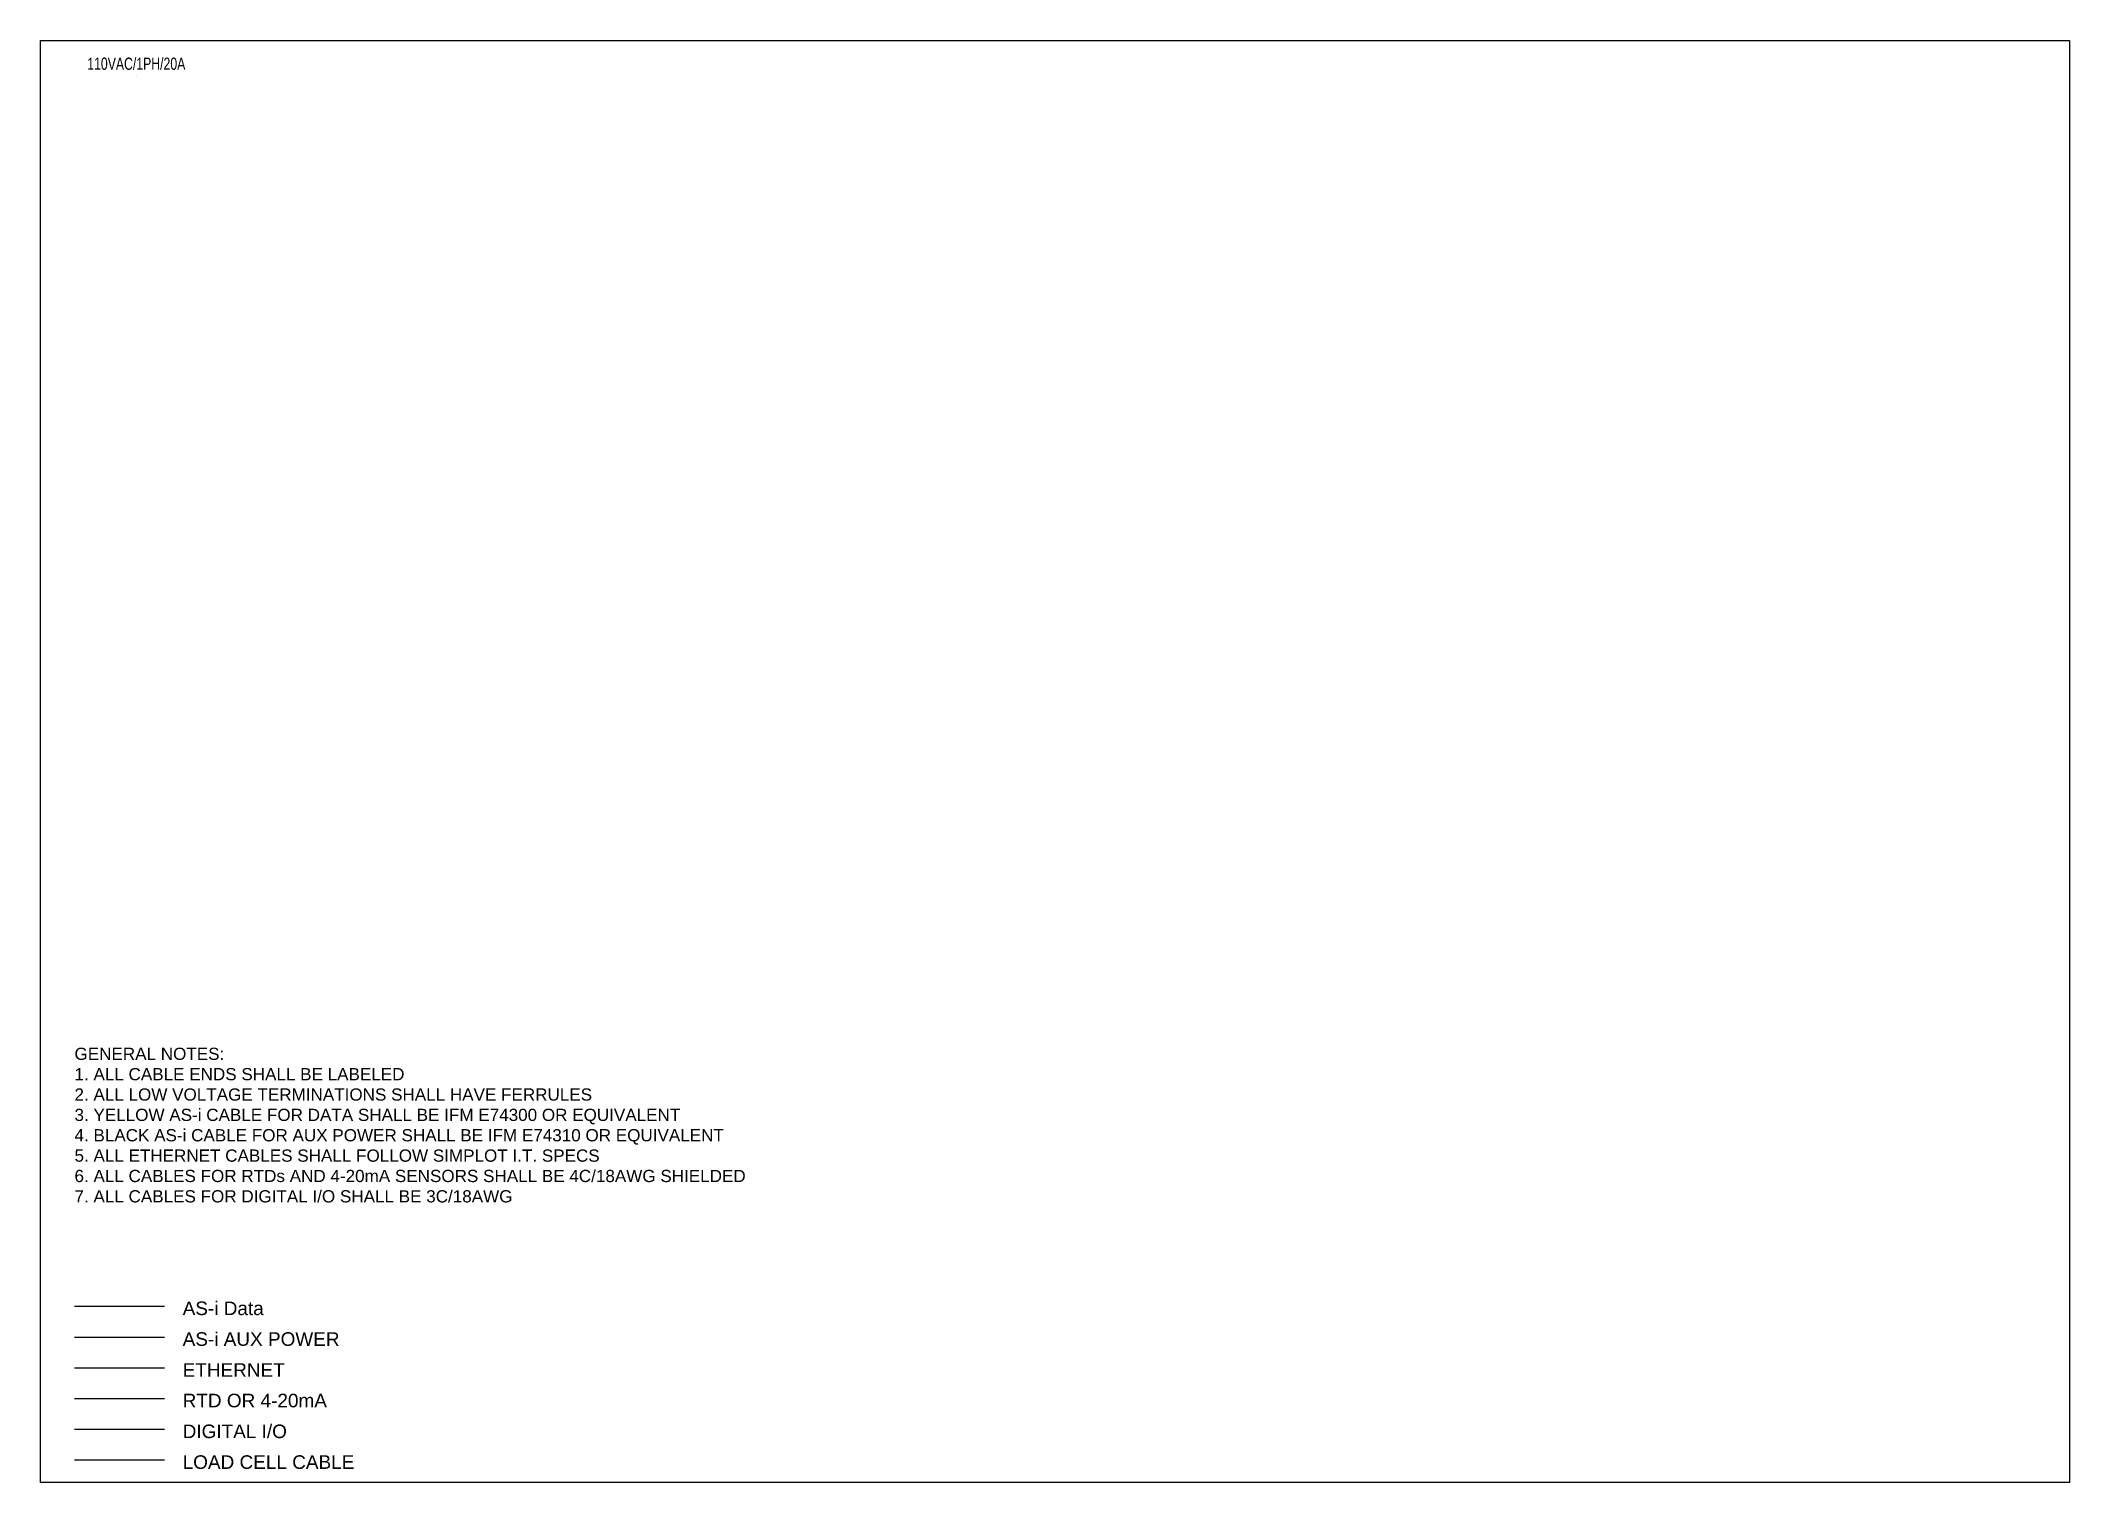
# Model space of a CAD drawing. Header units: inches. Extents: x 0 to 29.9, y -21.2 to 0.
import ezdxf
from ezdxf.enums import TextEntityAlignment as Align

# ---------------------------------------------------------------- set-up
doc = ezdxf.new("R2010")
doc.units = ezdxf.units.IN
doc.header["$MEASUREMENT"] = 0
doc.layers.add('HIDDEN', color=2, linetype='Continuous', plot=False)
for name, color, linetype in [('PDF2_Texto', 7, 'Continuous'), ('RA_WIRENO', 3, 'Continuous'), ('RJX_DESC', 7, 'Continuous')]:
    doc.layers.add(name, color=color, linetype=linetype)
doc.styles.add('CIM_WD', font='txt')
doc.styles.add('PDF Arial', font='arial.ttf')
doc.styles.get("Standard").update_dxf_attribs({"font": 'arial.ttf'})

# ---------------------------------------------------------------- blocks, each defined once
blk = doc.blocks.new('WD_WNH')
blk.add_circle((0, 0), 0.0002)
at = {"linetype": 'Continuous', "style": 'CIM_WD', "width": 0.75}
blk.add_attdef('WIRENO', text='', height=0.12, dxfattribs=at).set_placement((0, 0.0625), align=Align.CENTER)

msp = doc.modelspace()

# ---------------------------------------------------------------- linework, layer by layer
at = {"layer": 'HIDDEN'}
msp.add_lwpolyline([(0, 0), (29.904, 0), (29.904, -21.25), (0, -21.25)], close=True, dxfattribs=at)
at = {"layer": 'RJX_DESC', "color": 3, "true_color": 0x00ff00}
msp.add_line((1.828, -18.658), (0.5, -18.658), dxfattribs=at)
at = {"layer": 'RJX_DESC', "color": 4, "true_color": 0x00ffff}
msp.add_line((1.828, -19.112), (0.5, -19.112), dxfattribs=at)
at = {"layer": 'RJX_DESC', "color": 6, "true_color": 0xff00ff}
msp.add_line((1.828, -19.565), (0.5, -19.565), dxfattribs=at)
at = {"layer": 'RJX_DESC', "color": 5, "true_color": 0x0000ff}
msp.add_line((1.828, -20.018), (0.5, -20.018), dxfattribs=at)
at = {"layer": 'RJX_DESC', "color": 30, "true_color": 0xff7f00}
msp.add_line((1.828, -20.471), (0.5, -20.471), dxfattribs=at)
at = {"layer": 'RJX_DESC', "color": 1, "true_color": 0xff0000}
msp.add_line((1.828, -20.924), (0.5, -20.924), dxfattribs=at)

# ---------------------------------------------------------------- block references
at = {"layer": 'RA_WIRENO'}
ref = msp.add_blockref('WD_WNH', (1.411, -0.524), dxfattribs=dict(at, xscale=1.5, yscale=1.5, zscale=1.5))
ref.add_attrib('WIRENO', '110VAC/1PH/20A', dxfattribs={"linetype": 'Continuous', "height": 0.18, "style": 'CIM_WD', "width": 0.75}).set_placement((1.411, -0.431), align=Align.CENTER)

# ---------------------------------------------------------------- texts
at = {"insert": (0.5, -14.843), "char_height": 0.18, "attachment_point": 1}
msp.add_mtext_dynamic_manual_height_columns('{\\fArialMT|b0|i0|c0|p32;GENERAL NOTES: \\P1. ALL CABLE ENDS SHALL BE LABELED \\P2. ALL LOW VOLTAGE TERMINATIONS SHALL HAVE FERRULES\\P3. YELLOW AS-i CABLE FOR DATA SHALL BE IFM E74300 OR EQUIVALENT  \\P4. BLACK AS-i CABLE FOR AUX POWER SHALL BE IFM E74310 OR EQUIVALENT \\P5. ALL ETHERNET CABLES SHALL FOLLOW SIMPLOT I.T. SPECS\\P6. ALL CABLES FOR RTDs AND 4-20mA SENSORS SHALL BE 4C/18AWG SHIELDED \\P7. ALL CABLES FOR DIGITAL I/O SHALL BE 3C/18AWG}', width=12.24052, gutter_width=0.9, heights=[0], dxfattribs=at)
at = {"layer": 'PDF2_Texto', "lineweight": 13, "char_height": 0.2, "attachment_point": 7, "style": 'PDF Arial'}
for s, heights, insert in [('AS-i Data', [0], (2.094, -18.787)), ('AS-i AUX POWER', [0], (2.094, -19.24)), ('ETHERNET', [0.207], (2.094, -19.693)), ('RTD OR 4-20mA', [0], (2.094, -20.146)), ('DIGITAL I/O', [0], (2.094, -20.6)), ('LOAD CELL CABLE', [0], (2.094, -21.053))]:
    msp.add_mtext_dynamic_manual_height_columns(s, width=2.625, gutter_width=1, heights=heights, dxfattribs=dict(at, insert=insert))

doc.saveas('drawing.dxf')
